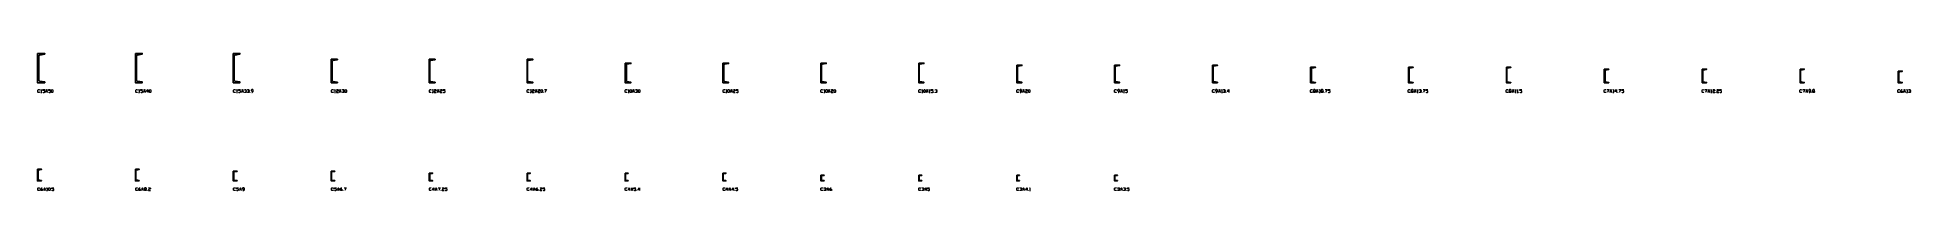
# Model space of a CAD drawing. Header units: inches. Extents: x 0 to 956, y -55 to 15.
import ezdxf

# ---------------------------------------------------------------- set-up
doc = ezdxf.new("R2010")
doc.units = ezdxf.units.IN
doc.header["$MEASUREMENT"] = 0
doc.layers.add('AISC_STEEL', color=7, linetype='Continuous')

msp = doc.modelspace()

# ---------------------------------------------------------------- linework, layer by layer
at = {"color": 3, "lineweight": 0}
for p, q in [((1.67, -4.97), (2.17, -4.97)), ((4.18, -3.47), (5.18, -4.97)), ((4.18, -4.97), (5.18, -3.47)), ((7.4, -4.97), (7.4, -4.97)), ((51.64, -4.97), (52.14, -4.97)), ((54.14, -3.47), (55.14, -4.97)), ((54.14, -4.97), (55.14, -3.47)), ((57.4, -4.97), (57.4, -4.97)), ((101.63, -4.97), (102.14, -4.97)), ((104.14, -3.47), (105.14, -4.97)), ((104.14, -4.97), (105.14, -3.47)), ((108.65, -4.97), (108.65, -4.72)), ((151.63, -4.97), (152.13, -4.97)), ((154.13, -3.47), (155.11, -4.97)), ((154.13, -4.97), (155.11, -3.47)), ((157.36, -4.97), (157.36, -4.97)), ((201.6, -4.97), (202.1, -4.97)), ((204.1, -3.47), (205.1, -4.97)), ((204.1, -4.97), (205.1, -3.47)), ((251.59, -4.97), (252.09, -4.97)), ((254.1, -3.47), (255.1, -4.97)), ((254.1, -4.97), (255.1, -3.47)), ((257.35, -4.97), (257.35, -4.97)), ((258.32, -4.97), (258.32, -4.72)), ((301.56, -4.97), (302.06, -4.97)), ((302.81, -4.97), (302.81, -4.97)), ((303.81, -3.47), (304.81, -4.97)), ((303.81, -4.97), (304.81, -3.47)), ((307.07, -4.97), (307.07, -4.97)), ((351.55, -4.97), (352.05, -4.97)), ((352.81, -4.97), (352.81, -4.97)), ((353.81, -3.47), (354.81, -4.97)), ((353.81, -4.97), (354.81, -3.47)), ((401.55, -4.97), (402.05, -4.97)), ((402.8, -4.97), (402.8, -4.97)), ((403.8, -3.47), (404.77, -4.97)), ((403.8, -4.97), (404.77, -3.47)), ((407.03, -4.97), (407.03, -4.97)), ((451.51, -4.97), (452.02, -4.97)), ((452.77, -4.97), (452.77, -4.97)), ((453.77, -3.47), (454.77, -4.97)), ((453.77, -4.97), (454.77, -3.47)), ((455.27, -4.97), (455.77, -4.97)), ((457.78, -4.97), (457.78, -4.72)), ((503.01, -3.47), (504.02, -4.97)), ((503.01, -4.97), (504.02, -3.47)), ((506.27, -4.97), (506.27, -4.97)), ((552.98, -3.47), (553.98, -4.97)), ((552.98, -4.97), (553.98, -3.47)), ((554.48, -4.97), (554.98, -4.97)), ((602.97, -3.47), (603.98, -4.97)), ((602.97, -4.97), (603.98, -3.47)), ((604.48, -4.97), (604.98, -4.97)), ((606.98, -4.97), (606.98, -4.72)), ((652.97, -3.47), (653.97, -4.97)), ((652.97, -4.97), (653.97, -3.47)), ((654.47, -4.97), (654.97, -4.97)), ((656.95, -4.97), (656.95, -4.72)), ((702.94, -3.47), (703.94, -4.97)), ((702.94, -4.97), (703.94, -3.47)), ((704.44, -4.97), (704.94, -4.97)), ((706.94, -4.97), (706.94, -4.72)), ((752.93, -3.47), (753.93, -4.97)), ((752.93, -4.97), (753.93, -3.47)), ((754.43, -4.97), (754.94, -4.97)), ((755.44, -4.97), (755.94, -4.97)), ((756.44, -4.97), (756.44, -4.72)), ((802.9, -3.47), (803.9, -4.97)), ((802.9, -4.97), (803.9, -3.47)), ((804.4, -4.97), (804.9, -4.97)), ((806.9, -4.97), (806.9, -4.72)), ((852.89, -3.47), (853.9, -4.97)), ((852.89, -4.97), (853.9, -3.47)), ((854.4, -4.97), (854.9, -4.97)), ((856.9, -4.97), (856.9, -4.72)), ((902.89, -3.47), (903.89, -4.97)), ((902.89, -4.97), (903.89, -3.47)), ((905.86, -4.97), (905.86, -4.72)), ((952.85, -3.47), (953.86, -4.97)), ((952.85, -4.97), (953.86, -3.47)), ((954.36, -4.97), (954.86, -4.97)), ((3.18, -53.47), (4.18, -54.97)), ((3.18, -54.97), (4.18, -53.47)), ((4.68, -54.97), (5.18, -54.97)), ((5.93, -54.97), (5.93, -54.97)), ((6.93, -54.97), (6.93, -54.72)), ((53.14, -53.47), (54.14, -54.97)), ((53.14, -54.97), (54.14, -53.47)), ((56.15, -54.97), (56.15, -54.72)), ((103.14, -53.47), (104.14, -54.97)), ((103.14, -54.97), (104.14, -53.47)), ((153.13, -53.47), (154.13, -54.97)), ((153.13, -54.97), (154.13, -53.47)), ((156.11, -54.97), (156.11, -54.72)), ((203.1, -53.47), (204.1, -54.97)), ((203.1, -54.97), (204.1, -53.47)), ((206.1, -54.97), (206.1, -54.72)), ((253.09, -53.47), (254.1, -54.97)), ((253.09, -54.97), (254.1, -53.47)), ((256.1, -54.97), (256.1, -54.72)), ((303.06, -53.47), (304.06, -54.97)), ((303.06, -54.97), (304.06, -53.47)), ((306.06, -54.97), (306.06, -54.72)), ((353.06, -53.47), (354.06, -54.97)), ((353.06, -54.97), (354.06, -53.47)), ((356.06, -54.97), (356.06, -54.72)), ((403.05, -53.47), (404.05, -54.97)), ((403.05, -54.97), (404.05, -53.47)), ((453.02, -53.47), (454.02, -54.97)), ((453.02, -54.97), (454.02, -53.47)), ((503.01, -53.47), (504.02, -54.97)), ((503.01, -54.97), (504.02, -53.47)), ((506.02, -54.97), (506.02, -54.72)), ((506.52, -54.97), (507.02, -54.97)), ((552.98, -53.47), (553.98, -54.97)), ((552.98, -54.97), (553.98, -53.47)), ((555.98, -54.97), (555.98, -54.72))]:
    msp.add_line(p, q, dxfattribs=at)
for points in [[(1.17, -4.72), (0.92, -4.97), (0.42, -4.97), (0.17, -4.72), (0.17, -3.72), (0.42, -3.47), (0.92, -3.47), (1.17, -3.72)], [(1.67, -3.72), (1.92, -3.47), (1.92, -4.97)], [(2.67, -4.72), (2.93, -4.97), (3.43, -4.97), (3.68, -4.72), (3.68, -4.22), (3.43, -3.97), (2.67, -3.97), (2.67, -3.47), (3.68, -3.47)], [(5.68, -4.72), (5.93, -4.97), (6.43, -4.97), (6.68, -4.72), (6.68, -4.22), (6.43, -3.97), (5.68, -3.97), (5.68, -3.47), (6.68, -3.47)], [(51.14, -4.72), (50.92, -4.97), (50.42, -4.97), (50.17, -4.72), (50.17, -3.72), (50.42, -3.47), (50.92, -3.47), (51.14, -3.72)], [(51.64, -3.72), (51.89, -3.47), (51.89, -4.97)], [(52.64, -4.72), (52.89, -4.97), (53.39, -4.97), (53.64, -4.72), (53.64, -4.22), (53.39, -3.97), (52.64, -3.97), (52.64, -3.47), (53.64, -3.47)], [(56.65, -4.47), (55.65, -4.47), (56.4, -3.47), (56.4, -4.97)], [(101.13, -4.72), (100.88, -4.97), (100.38, -4.97), (100.13, -4.72), (100.13, -3.72), (100.38, -3.47), (100.88, -3.47), (101.13, -3.72)], [(101.63, -3.72), (101.88, -3.47), (101.88, -4.97)], [(102.64, -4.72), (102.89, -4.97), (103.39, -4.97), (103.64, -4.72), (103.64, -4.22), (103.39, -3.97), (102.64, -3.97), (102.64, -3.47), (103.64, -3.47)], [(105.64, -3.72), (105.89, -3.47), (106.39, -3.47), (106.64, -3.72), (106.64, -3.97), (106.39, -4.22), (106.14, -4.22)], [(106.39, -4.22), (106.64, -4.47), (106.64, -4.72), (106.39, -4.97), (105.89, -4.97), (105.64, -4.72)], [(107.14, -3.72), (107.39, -3.47), (107.9, -3.47), (108.15, -3.72), (108.15, -3.97), (107.9, -4.22), (107.64, -4.22)], [(107.9, -4.22), (108.15, -4.47), (108.15, -4.72), (107.9, -4.97), (107.39, -4.97), (107.14, -4.72)], [(109.4, -4.97), (109.65, -4.97), (110.12, -4.47), (110.12, -3.72), (109.9, -3.47), (109.4, -3.47), (109.15, -3.72), (109.15, -3.97), (109.4, -4.22), (110.12, -4.22)], [(151.13, -4.72), (150.88, -4.97), (150.38, -4.97), (150.13, -4.72), (150.13, -3.72), (150.38, -3.47), (150.88, -3.47), (151.13, -3.72)], [(151.63, -3.72), (151.88, -3.47), (151.88, -4.97)], [(152.63, -3.72), (152.88, -3.47), (153.38, -3.47), (153.63, -3.72), (153.63, -3.97), (153.38, -4.22), (152.88, -4.22), (152.63, -4.47), (152.63, -4.97), (153.63, -4.97)], [(155.61, -3.72), (155.86, -3.47), (156.36, -3.47), (156.61, -3.72), (156.61, -3.97), (156.36, -4.22), (156.11, -4.22)], [(156.36, -4.22), (156.61, -4.47), (156.61, -4.72), (156.36, -4.97), (155.86, -4.97), (155.61, -4.72)], [(201.09, -4.72), (200.84, -4.97), (200.34, -4.97), (200.09, -4.72), (200.09, -3.72), (200.34, -3.47), (200.84, -3.47), (201.09, -3.72)], [(201.6, -3.72), (201.85, -3.47), (201.85, -4.97)], [(202.6, -3.72), (202.85, -3.47), (203.35, -3.47), (203.6, -3.72), (203.6, -3.97), (203.35, -4.22), (202.85, -4.22), (202.6, -4.47), (202.6, -4.97), (203.6, -4.97)], [(205.6, -3.72), (205.85, -3.47), (206.35, -3.47), (206.6, -3.72), (206.6, -3.97), (206.35, -4.22), (205.85, -4.22), (205.6, -4.47), (205.6, -4.97), (206.6, -4.97)], [(207.11, -4.72), (207.36, -4.97), (207.86, -4.97), (208.11, -4.72), (208.11, -4.22), (207.86, -3.97), (207.11, -3.97), (207.11, -3.47), (208.11, -3.47)], [(251.09, -4.72), (250.84, -4.97), (250.34, -4.97), (250.09, -4.72), (250.09, -3.72), (250.34, -3.47), (250.84, -3.47), (251.09, -3.72)], [(251.59, -3.72), (251.84, -3.47), (251.84, -4.97)], [(252.59, -3.72), (252.84, -3.47), (253.34, -3.47), (253.6, -3.72), (253.6, -3.97), (253.34, -4.22), (252.84, -4.22), (252.59, -4.47), (252.59, -4.97), (253.6, -4.97)], [(255.6, -3.72), (255.85, -3.47), (256.35, -3.47), (256.6, -3.72), (256.6, -3.97), (256.35, -4.22), (255.85, -4.22), (255.6, -4.47), (255.6, -4.97), (256.6, -4.97)], [(258.82, -3.47), (259.83, -3.47), (259.07, -4.97)], [(301.09, -4.72), (300.84, -4.97), (300.34, -4.97), (300.09, -4.72), (300.09, -3.72), (300.34, -3.47), (300.84, -3.47), (301.09, -3.72)], [(301.56, -3.72), (301.81, -3.47), (301.81, -4.97)], [(305.31, -3.72), (305.56, -3.47), (306.06, -3.47), (306.32, -3.72), (306.32, -3.97), (306.06, -4.22), (305.81, -4.22)], [(306.06, -4.22), (306.32, -4.47), (306.32, -4.72), (306.06, -4.97), (305.56, -4.97), (305.31, -4.72)], [(351.05, -4.72), (350.8, -4.97), (350.3, -4.97), (350.05, -4.72), (350.05, -3.72), (350.3, -3.47), (350.8, -3.47), (351.05, -3.72)], [(351.55, -3.72), (351.8, -3.47), (351.8, -4.97)], [(355.31, -3.72), (355.56, -3.47), (356.06, -3.47), (356.31, -3.72), (356.31, -3.97), (356.06, -4.22), (355.56, -4.22), (355.31, -4.47), (355.31, -4.97), (356.31, -4.97)], [(356.81, -4.72), (357.06, -4.97), (357.56, -4.97), (357.81, -4.72), (357.81, -4.22), (357.56, -3.97), (356.81, -3.97), (356.81, -3.47), (357.81, -3.47)], [(401.05, -4.72), (400.8, -4.97), (400.3, -4.97), (400.05, -4.72), (400.05, -3.72), (400.3, -3.47), (400.8, -3.47), (401.05, -3.72)], [(401.55, -3.72), (401.8, -3.47), (401.8, -4.97)], [(405.27, -3.72), (405.53, -3.47), (406.03, -3.47), (406.28, -3.72), (406.28, -3.97), (406.03, -4.22), (405.53, -4.22), (405.27, -4.47), (405.27, -4.97), (406.28, -4.97)], [(451.01, -4.72), (450.76, -4.97), (450.26, -4.97), (450.01, -4.72), (450.01, -3.72), (450.26, -3.47), (450.76, -3.47), (451.01, -3.72)], [(451.51, -3.72), (451.76, -3.47), (451.76, -4.97)], [(455.27, -3.72), (455.52, -3.47), (455.52, -4.97)], [(456.27, -4.72), (456.52, -4.97), (457.02, -4.97), (457.27, -4.72), (457.27, -4.22), (457.02, -3.97), (456.27, -3.97), (456.27, -3.47), (457.27, -3.47)], [(458.28, -3.72), (458.53, -3.47), (459.03, -3.47), (459.28, -3.72), (459.28, -3.97), (459.03, -4.22), (458.78, -4.22)], [(459.03, -4.22), (459.28, -4.47), (459.28, -4.72), (459.03, -4.97), (458.53, -4.97), (458.28, -4.72)], [(501.01, -4.72), (500.76, -4.97), (500.26, -4.97), (500.01, -4.72), (500.01, -3.72), (500.26, -3.47), (500.76, -3.47), (501.01, -3.72)], [(501.76, -4.97), (502.01, -4.97), (502.51, -4.47), (502.51, -3.72), (502.26, -3.47), (501.76, -3.47), (501.51, -3.72), (501.51, -3.97), (501.76, -4.22), (502.51, -4.22)], [(504.52, -3.72), (504.77, -3.47), (505.27, -3.47), (505.52, -3.72), (505.52, -3.97), (505.27, -4.22), (504.77, -4.22), (504.52, -4.47), (504.52, -4.97), (505.52, -4.97)], [(551.01, -4.72), (550.76, -4.97), (550.25, -4.97), (550, -4.72), (550, -3.72), (550.25, -3.47), (550.76, -3.47), (551.01, -3.72)], [(551.76, -4.97), (551.98, -4.97), (552.48, -4.47), (552.48, -3.72), (552.23, -3.47), (551.76, -3.47), (551.51, -3.72), (551.51, -3.97), (551.76, -4.22), (552.48, -4.22)], [(554.48, -3.72), (554.73, -3.47), (554.73, -4.97)], [(555.48, -4.72), (555.73, -4.97), (556.23, -4.97), (556.48, -4.72), (556.48, -4.22), (556.23, -3.97), (555.48, -3.97), (555.48, -3.47), (556.48, -3.47)], [(600.97, -4.72), (600.72, -4.97), (600.22, -4.97), (599.97, -4.72), (599.97, -3.72), (600.22, -3.47), (600.72, -3.47), (600.97, -3.72)], [(601.72, -4.97), (601.97, -4.97), (602.47, -4.47), (602.47, -3.72), (602.22, -3.47), (601.72, -3.47), (601.47, -3.72), (601.47, -3.97), (601.72, -4.22), (602.47, -4.22)], [(604.48, -3.72), (604.73, -3.47), (604.73, -4.97)], [(605.48, -3.72), (605.73, -3.47), (606.23, -3.47), (606.48, -3.72), (606.48, -3.97), (606.23, -4.22), (605.98, -4.22)], [(606.23, -4.22), (606.48, -4.47), (606.48, -4.72), (606.23, -4.97), (605.73, -4.97), (605.48, -4.72)], [(608.48, -4.47), (607.48, -4.47), (608.23, -3.47), (608.23, -4.97)], [(650.97, -4.72), (650.72, -4.97), (650.22, -4.97), (649.97, -4.72), (649.97, -3.72), (650.22, -3.47), (650.72, -3.47), (650.97, -3.72)], [(652.22, -4.22), (652.47, -4.47), (652.47, -4.72), (652.22, -4.97), (651.72, -4.97), (651.47, -4.72), (651.47, -4.47), (651.72, -4.22), (652.22, -4.22), (652.47, -3.97), (652.47, -3.72), (652.22, -3.47), (651.72, -3.47), (651.47, -3.72), (651.47, -3.97), (651.72, -4.22)], [(654.47, -3.72), (654.72, -3.47), (654.72, -4.97)], [(656.2, -4.22), (656.45, -4.47), (656.45, -4.72), (656.2, -4.97), (655.69, -4.97), (655.44, -4.72), (655.44, -4.47), (655.69, -4.22), (656.2, -4.22), (656.45, -3.97), (656.45, -3.72), (656.2, -3.47), (655.69, -3.47), (655.44, -3.72), (655.44, -3.97), (655.69, -4.22)], [(657.45, -3.47), (658.45, -3.47), (657.7, -4.97)], [(658.95, -4.72), (659.2, -4.97), (659.7, -4.97), (659.95, -4.72), (659.95, -4.22), (659.7, -3.97), (658.95, -3.97), (658.95, -3.47), (659.95, -3.47)], [(700.93, -4.72), (700.68, -4.97), (700.18, -4.97), (699.93, -4.72), (699.93, -3.72), (700.18, -3.47), (700.68, -3.47), (700.93, -3.72)], [(702.18, -4.22), (702.44, -4.47), (702.44, -4.72), (702.18, -4.97), (701.68, -4.97), (701.43, -4.72), (701.43, -4.47), (701.68, -4.22), (702.18, -4.22), (702.44, -3.97), (702.44, -3.72), (702.18, -3.47), (701.68, -3.47), (701.43, -3.72), (701.43, -3.97), (701.68, -4.22)], [(704.44, -3.72), (704.69, -3.47), (704.69, -4.97)], [(705.44, -3.72), (705.69, -3.47), (706.19, -3.47), (706.44, -3.72), (706.44, -3.97), (706.19, -4.22), (705.94, -4.22)], [(706.19, -4.22), (706.44, -4.47), (706.44, -4.72), (706.19, -4.97), (705.69, -4.97), (705.44, -4.72)], [(707.44, -3.47), (708.45, -3.47), (707.69, -4.97)], [(708.95, -4.72), (709.2, -4.97), (709.7, -4.97), (709.95, -4.72), (709.95, -4.22), (709.7, -3.97), (708.95, -3.97), (708.95, -3.47), (709.95, -3.47)], [(750.93, -4.72), (750.68, -4.97), (750.18, -4.97), (749.93, -4.72), (749.93, -3.72), (750.18, -3.47), (750.68, -3.47), (750.93, -3.72)], [(752.18, -4.22), (752.43, -4.47), (752.43, -4.72), (752.18, -4.97), (751.68, -4.97), (751.43, -4.72), (751.43, -4.47), (751.68, -4.22), (752.18, -4.22), (752.43, -3.97), (752.43, -3.72), (752.18, -3.47), (751.68, -3.47), (751.43, -3.72), (751.43, -3.97), (751.68, -4.22)], [(754.43, -3.72), (754.69, -3.47), (754.69, -4.97)], [(755.44, -3.72), (755.69, -3.47), (755.69, -4.97)], [(756.94, -4.72), (757.19, -4.97), (757.69, -4.97), (757.94, -4.72), (757.94, -4.22), (757.69, -3.97), (756.94, -3.97), (756.94, -3.47), (757.94, -3.47)], [(800.92, -4.72), (800.67, -4.97), (800.17, -4.97), (799.92, -4.72), (799.92, -3.72), (800.17, -3.47), (800.67, -3.47), (800.92, -3.72)], [(801.43, -3.47), (802.4, -3.47), (801.68, -4.97)], [(804.4, -3.72), (804.65, -3.47), (804.65, -4.97)], [(806.4, -4.47), (805.4, -4.47), (806.15, -3.47), (806.15, -4.97)], [(807.41, -3.47), (808.41, -3.47), (807.66, -4.97)], [(808.91, -4.72), (809.16, -4.97), (809.66, -4.97), (809.91, -4.72), (809.91, -4.22), (809.66, -3.97), (808.91, -3.97), (808.91, -3.47), (809.91, -3.47)], [(850.89, -4.72), (850.64, -4.97), (850.14, -4.97), (849.89, -4.72), (849.89, -3.72), (850.14, -3.47), (850.64, -3.47), (850.89, -3.72)], [(851.39, -3.47), (852.39, -3.47), (851.64, -4.97)], [(854.4, -3.72), (854.65, -3.47), (854.65, -4.97)], [(855.4, -3.72), (855.65, -3.47), (856.15, -3.47), (856.4, -3.72), (856.4, -3.97), (856.15, -4.22), (855.65, -4.22), (855.4, -4.47), (855.4, -4.97), (856.4, -4.97)], [(857.4, -3.72), (857.65, -3.47), (858.15, -3.47), (858.4, -3.72), (858.4, -3.97), (858.15, -4.22), (857.65, -4.22), (857.4, -4.47), (857.4, -4.97), (858.4, -4.97)], [(858.9, -4.72), (859.15, -4.97), (859.66, -4.97), (859.91, -4.72), (859.91, -4.22), (859.66, -3.97), (858.9, -3.97), (858.9, -3.47), (859.91, -3.47)], [(900.89, -4.72), (900.64, -4.97), (900.13, -4.97), (899.88, -4.72), (899.88, -3.72), (900.13, -3.47), (900.64, -3.47), (900.89, -3.72)], [(901.39, -3.47), (902.39, -3.47), (901.64, -4.97)], [(904.64, -4.97), (904.89, -4.97), (905.39, -4.47), (905.39, -3.72), (905.14, -3.47), (904.64, -3.47), (904.39, -3.72), (904.39, -3.97), (904.64, -4.22), (905.39, -4.22)], [(907.12, -4.22), (907.37, -4.47), (907.37, -4.72), (907.12, -4.97), (906.62, -4.97), (906.36, -4.72), (906.36, -4.47), (906.62, -4.22), (907.12, -4.22), (907.37, -3.97), (907.37, -3.72), (907.12, -3.47), (906.62, -3.47), (906.36, -3.72), (906.36, -3.97), (906.62, -4.22)], [(950.85, -4.72), (950.6, -4.97), (950.1, -4.97), (949.85, -4.72), (949.85, -3.72), (950.1, -3.47), (950.6, -3.47), (950.85, -3.72)], [(951.35, -4.22), (952.1, -4.22), (952.35, -4.47), (952.35, -4.72), (952.1, -4.97), (951.6, -4.97), (951.35, -4.72), (951.35, -3.97), (951.85, -3.47), (952.1, -3.47)], [(954.36, -3.72), (954.61, -3.47), (954.61, -4.97)], [(955.36, -3.72), (955.61, -3.47), (956.11, -3.47), (956.36, -3.72), (956.36, -3.97), (956.11, -4.22), (955.86, -4.22)], [(956.11, -4.22), (956.36, -4.47), (956.36, -4.72), (956.11, -4.97), (955.61, -4.97), (955.36, -4.72)], [(1.17, -54.72), (0.92, -54.97), (0.42, -54.97), (0.17, -54.72), (0.17, -53.72), (0.42, -53.47), (0.92, -53.47), (1.17, -53.72)], [(1.67, -54.22), (2.42, -54.22), (2.67, -54.47), (2.67, -54.72), (2.42, -54.97), (1.92, -54.97), (1.67, -54.72), (1.67, -53.97), (2.17, -53.47), (2.42, -53.47)], [(4.68, -53.72), (4.93, -53.47), (4.93, -54.97)], [(7.4, -54.72), (7.65, -54.97), (8.15, -54.97), (8.4, -54.72), (8.4, -54.22), (8.15, -53.97), (7.4, -53.97), (7.4, -53.47), (8.4, -53.47)], [(51.14, -54.72), (50.92, -54.97), (50.42, -54.97), (50.17, -54.72), (50.17, -53.72), (50.42, -53.47), (50.92, -53.47), (51.14, -53.72)], [(51.64, -54.22), (52.39, -54.22), (52.64, -54.47), (52.64, -54.72), (52.39, -54.97), (51.89, -54.97), (51.64, -54.72), (51.64, -53.97), (52.14, -53.47), (52.39, -53.47)], [(55.39, -54.22), (55.65, -54.47), (55.65, -54.72), (55.39, -54.97), (54.89, -54.97), (54.64, -54.72), (54.64, -54.47), (54.89, -54.22), (55.39, -54.22), (55.65, -53.97), (55.65, -53.72), (55.39, -53.47), (54.89, -53.47), (54.64, -53.72), (54.64, -53.97), (54.89, -54.22)], [(56.65, -53.72), (56.9, -53.47), (57.4, -53.47), (57.65, -53.72), (57.65, -53.97), (57.4, -54.22), (56.9, -54.22), (56.65, -54.47), (56.65, -54.97), (57.65, -54.97)], [(101.13, -54.72), (100.88, -54.97), (100.38, -54.97), (100.13, -54.72), (100.13, -53.72), (100.38, -53.47), (100.88, -53.47), (101.13, -53.72)], [(101.63, -54.72), (101.88, -54.97), (102.39, -54.97), (102.64, -54.72), (102.64, -54.22), (102.39, -53.97), (101.63, -53.97), (101.63, -53.47), (102.64, -53.47)], [(104.89, -54.97), (105.14, -54.97), (105.64, -54.47), (105.64, -53.72), (105.39, -53.47), (104.89, -53.47), (104.64, -53.72), (104.64, -53.97), (104.89, -54.22), (105.64, -54.22)], [(151.13, -54.72), (150.88, -54.97), (150.38, -54.97), (150.13, -54.72), (150.13, -53.72), (150.38, -53.47), (150.88, -53.47), (151.13, -53.72)], [(151.63, -54.72), (151.88, -54.97), (152.38, -54.97), (152.63, -54.72), (152.63, -54.22), (152.38, -53.97), (151.63, -53.97), (151.63, -53.47), (152.63, -53.47)], [(154.6, -54.22), (155.36, -54.22), (155.61, -54.47), (155.61, -54.72), (155.36, -54.97), (154.85, -54.97), (154.6, -54.72), (154.6, -53.97), (155.11, -53.47), (155.36, -53.47)], [(156.61, -53.47), (157.61, -53.47), (156.86, -54.97)], [(201.09, -54.72), (200.84, -54.97), (200.34, -54.97), (200.09, -54.72), (200.09, -53.72), (200.34, -53.47), (200.84, -53.47), (201.09, -53.72)], [(202.6, -54.47), (201.6, -54.47), (202.35, -53.47), (202.35, -54.97)], [(204.6, -53.47), (205.6, -53.47), (204.85, -54.97)], [(206.6, -53.72), (206.85, -53.47), (207.36, -53.47), (207.61, -53.72), (207.61, -53.97), (207.36, -54.22), (206.85, -54.22), (206.6, -54.47), (206.6, -54.97), (207.61, -54.97)], [(208.11, -54.72), (208.36, -54.97), (208.86, -54.97), (209.11, -54.72), (209.11, -54.22), (208.86, -53.97), (208.11, -53.97), (208.11, -53.47), (209.11, -53.47)], [(251.09, -54.72), (250.84, -54.97), (250.34, -54.97), (250.09, -54.72), (250.09, -53.72), (250.34, -53.47), (250.84, -53.47), (251.09, -53.72)], [(252.59, -54.47), (251.59, -54.47), (252.34, -53.47), (252.34, -54.97)], [(254.6, -54.22), (255.35, -54.22), (255.6, -54.47), (255.6, -54.72), (255.35, -54.97), (254.85, -54.97), (254.6, -54.72), (254.6, -53.97), (255.1, -53.47), (255.35, -53.47)], [(256.6, -53.72), (256.85, -53.47), (257.35, -53.47), (257.57, -53.72), (257.57, -53.97), (257.35, -54.22), (256.85, -54.22), (256.6, -54.47), (256.6, -54.97), (257.57, -54.97)], [(258.07, -54.72), (258.32, -54.97), (258.82, -54.97), (259.07, -54.72), (259.07, -54.22), (258.82, -53.97), (258.07, -53.97), (258.07, -53.47), (259.07, -53.47)], [(301.09, -54.72), (300.84, -54.97), (300.34, -54.97), (300.09, -54.72), (300.09, -53.72), (300.34, -53.47), (300.84, -53.47), (301.09, -53.72)], [(302.56, -54.47), (301.56, -54.47), (302.31, -53.47), (302.31, -54.97)], [(304.56, -54.72), (304.81, -54.97), (305.31, -54.97), (305.56, -54.72), (305.56, -54.22), (305.31, -53.97), (304.56, -53.97), (304.56, -53.47), (305.56, -53.47)], [(307.57, -54.47), (306.57, -54.47), (307.32, -53.47), (307.32, -54.97)], [(351.05, -54.72), (350.8, -54.97), (350.3, -54.97), (350.05, -54.72), (350.05, -53.72), (350.3, -53.47), (350.8, -53.47), (351.05, -53.72)], [(352.55, -54.47), (351.55, -54.47), (352.3, -53.47), (352.3, -54.97)], [(355.56, -54.47), (354.56, -54.47), (355.31, -53.47), (355.31, -54.97)], [(356.56, -54.72), (356.81, -54.97), (357.31, -54.97), (357.56, -54.72), (357.56, -54.22), (357.31, -53.97), (356.56, -53.97), (356.56, -53.47), (357.56, -53.47)], [(401.05, -54.72), (400.8, -54.97), (400.3, -54.97), (400.05, -54.72), (400.05, -53.72), (400.3, -53.47), (400.8, -53.47), (401.05, -53.72)], [(401.55, -53.72), (401.8, -53.47), (402.3, -53.47), (402.55, -53.72), (402.55, -53.97), (402.3, -54.22), (402.05, -54.22)], [(402.3, -54.22), (402.55, -54.47), (402.55, -54.72), (402.3, -54.97), (401.8, -54.97), (401.55, -54.72)], [(404.55, -54.22), (405.27, -54.22), (405.53, -54.47), (405.53, -54.72), (405.27, -54.97), (404.77, -54.97), (404.55, -54.72), (404.55, -53.97), (405.02, -53.47), (405.27, -53.47)], [(451.01, -54.72), (450.76, -54.97), (450.26, -54.97), (450.01, -54.72), (450.01, -53.72), (450.26, -53.47), (450.76, -53.47), (451.01, -53.72)], [(451.51, -53.72), (451.76, -53.47), (452.27, -53.47), (452.52, -53.72), (452.52, -53.97), (452.27, -54.22), (452.02, -54.22)], [(452.27, -54.22), (452.52, -54.47), (452.52, -54.72), (452.27, -54.97), (451.76, -54.97), (451.51, -54.72)], [(454.52, -54.72), (454.77, -54.97), (455.27, -54.97), (455.52, -54.72), (455.52, -54.22), (455.27, -53.97), (454.52, -53.97), (454.52, -53.47), (455.52, -53.47)], [(501.01, -54.72), (500.76, -54.97), (500.26, -54.97), (500.01, -54.72), (500.01, -53.72), (500.26, -53.47), (500.76, -53.47), (501.01, -53.72)], [(501.51, -53.72), (501.76, -53.47), (502.26, -53.47), (502.51, -53.72), (502.51, -53.97), (502.26, -54.22), (502.01, -54.22)], [(502.26, -54.22), (502.51, -54.47), (502.51, -54.72), (502.26, -54.97), (501.76, -54.97), (501.51, -54.72)], [(505.52, -54.47), (504.52, -54.47), (505.27, -53.47), (505.27, -54.97)], [(506.52, -53.72), (506.77, -53.47), (506.77, -54.97)], [(551.01, -54.72), (550.76, -54.97), (550.25, -54.97), (550, -54.72), (550, -53.72), (550.25, -53.47), (550.76, -53.47), (551.01, -53.72)], [(551.51, -53.72), (551.76, -53.47), (552.23, -53.47), (552.48, -53.72), (552.48, -53.97), (552.23, -54.22), (551.98, -54.22)], [(552.23, -54.22), (552.48, -54.47), (552.48, -54.72), (552.23, -54.97), (551.76, -54.97), (551.51, -54.72)], [(554.48, -53.72), (554.73, -53.47), (555.23, -53.47), (555.48, -53.72), (555.48, -53.97), (555.23, -54.22), (554.98, -54.22)], [(555.23, -54.22), (555.48, -54.47), (555.48, -54.72), (555.23, -54.97), (554.73, -54.97), (554.48, -54.72)], [(556.48, -54.72), (556.74, -54.97), (557.24, -54.97), (557.49, -54.72), (557.49, -54.22), (557.24, -53.97), (556.48, -53.97), (556.48, -53.47), (557.49, -53.47)]]:
    msp.add_lwpolyline(points, dxfattribs=at)
for points in [[(7.4, -4.97), (7.15, -4.72), (7.15, -3.72), (7.4, -3.47), (7.65, -3.47), (7.9, -3.72), (7.9, -4.72), (7.65, -4.97)], [(57.4, -4.97), (57.15, -4.72), (57.15, -3.72), (57.4, -3.47), (57.65, -3.47), (57.9, -3.72), (57.9, -4.72), (57.65, -4.97)], [(157.36, -4.97), (157.11, -4.72), (157.11, -3.72), (157.36, -3.47), (157.61, -3.47), (157.86, -3.72), (157.86, -4.72), (157.61, -4.97)], [(257.35, -4.97), (257.1, -4.72), (257.1, -3.72), (257.35, -3.47), (257.57, -3.47), (257.82, -3.72), (257.82, -4.72), (257.57, -4.97)], [(302.81, -4.97), (302.56, -4.72), (302.56, -3.72), (302.81, -3.47), (303.06, -3.47), (303.31, -3.72), (303.31, -4.72), (303.06, -4.97)], [(307.07, -4.97), (306.82, -4.72), (306.82, -3.72), (307.07, -3.47), (307.32, -3.47), (307.57, -3.72), (307.57, -4.72), (307.32, -4.97)], [(352.81, -4.97), (352.55, -4.72), (352.55, -3.72), (352.81, -3.47), (353.06, -3.47), (353.31, -3.72), (353.31, -4.72), (353.06, -4.97)], [(402.8, -4.97), (402.55, -4.72), (402.55, -3.72), (402.8, -3.47), (403.05, -3.47), (403.3, -3.72), (403.3, -4.72), (403.05, -4.97)], [(407.03, -4.97), (406.78, -4.72), (406.78, -3.72), (407.03, -3.47), (407.28, -3.47), (407.53, -3.72), (407.53, -4.72), (407.28, -4.97)], [(452.77, -4.97), (452.52, -4.72), (452.52, -3.72), (452.77, -3.47), (453.02, -3.47), (453.27, -3.72), (453.27, -4.72), (453.02, -4.97)], [(506.27, -4.97), (506.02, -4.72), (506.02, -3.72), (506.27, -3.47), (506.52, -3.47), (506.77, -3.72), (506.77, -4.72), (506.52, -4.97)], [(5.93, -54.97), (5.68, -54.72), (5.68, -53.72), (5.93, -53.47), (6.18, -53.47), (6.43, -53.72), (6.43, -54.72), (6.18, -54.97)]]:
    msp.add_lwpolyline(points, close=True, dxfattribs=at)
at = {"layer": 'AISC_STEEL'}
for points in [[(0, 15), (3.72, 15), (3.72, 14.6), (1.21, 14.14), (1.18, 14.14), (1.15, 14.13), (1.12, 14.12), (1.1, 14.11), (1.07, 14.1), (1.04, 14.09), (1.02, 14.08), (0.99, 14.06), (0.97, 14.04), (0.94, 14.03), (0.92, 14.01), (0.9, 13.99), (0.88, 13.97), (0.86, 13.94), (0.84, 13.92), (0.82, 13.9), (0.8, 13.87), (0.79, 13.85), (0.78, 13.82), (0.76, 13.79), (0.75, 13.76), (0.74, 13.74), (0.73, 13.71), (0.73, 13.68), (0.72, 13.65), (0.72, 13.62), (0.72, 13.59), (0.72, 13.56), (0.72, 1.44), (0.72, 1.41), (0.72, 1.38), (0.72, 1.35), (0.73, 1.32), (0.73, 1.29), (0.74, 1.26), (0.75, 1.24), (0.76, 1.21), (0.78, 1.18), (0.79, 1.15), (0.8, 1.13), (0.82, 1.1), (0.84, 1.08), (0.86, 1.06), (0.88, 1.03), (0.9, 1.01), (0.92, 0.99), (0.94, 0.97), (0.97, 0.96), (0.99, 0.94), (1.02, 0.92), (1.04, 0.91), (1.07, 0.9), (1.1, 0.89), (1.12, 0.88), (1.15, 0.87), (1.18, 0.86), (1.21, 0.86), (3.72, 0.4), (3.72, 0), (0, 0)], [(50, 15), (53.52, 15), (53.52, 14.6), (51.02, 14.14), (50.99, 14.14), (50.96, 14.13), (50.93, 14.12), (50.9, 14.11), (50.87, 14.1), (50.85, 14.09), (50.82, 14.08), (50.79, 14.06), (50.77, 14.04), (50.75, 14.03), (50.72, 14.01), (50.7, 13.99), (50.68, 13.97), (50.66, 13.94), (50.64, 13.92), (50.62, 13.9), (50.61, 13.87), (50.59, 13.85), (50.58, 13.82), (50.57, 13.79), (50.56, 13.76), (50.55, 13.74), (50.54, 13.71), (50.53, 13.68), (50.53, 13.65), (50.52, 13.62), (50.52, 13.59), (50.52, 13.56), (50.52, 1.44), (50.52, 1.41), (50.52, 1.38), (50.53, 1.35), (50.53, 1.32), (50.54, 1.29), (50.55, 1.26), (50.56, 1.24), (50.57, 1.21), (50.58, 1.18), (50.59, 1.15), (50.61, 1.13), (50.62, 1.1), (50.64, 1.08), (50.66, 1.06), (50.68, 1.03), (50.7, 1.01), (50.72, 0.99), (50.75, 0.97), (50.77, 0.96), (50.79, 0.94), (50.82, 0.92), (50.85, 0.91), (50.87, 0.9), (50.9, 0.89), (50.93, 0.88), (50.96, 0.87), (50.99, 0.86), (51.02, 0.86), (53.52, 0.4), (53.52, 0), (50, 0)], [(100, 15), (103.4, 15), (103.4, 14.6), (100.9, 14.14), (100.87, 14.14), (100.84, 14.13), (100.81, 14.12), (100.78, 14.11), (100.75, 14.1), (100.73, 14.09), (100.7, 14.08), (100.67, 14.06), (100.65, 14.04), (100.63, 14.03), (100.6, 14.01), (100.58, 13.99), (100.56, 13.97), (100.54, 13.94), (100.52, 13.92), (100.5, 13.9), (100.49, 13.87), (100.47, 13.85), (100.46, 13.82), (100.45, 13.79), (100.44, 13.76), (100.43, 13.74), (100.42, 13.71), (100.41, 13.68), (100.41, 13.65), (100.4, 13.62), (100.4, 13.59), (100.4, 13.56), (100.4, 1.44), (100.4, 1.41), (100.4, 1.38), (100.41, 1.35), (100.41, 1.32), (100.42, 1.29), (100.43, 1.26), (100.44, 1.24), (100.45, 1.21), (100.46, 1.18), (100.47, 1.15), (100.49, 1.13), (100.5, 1.1), (100.52, 1.08), (100.54, 1.06), (100.56, 1.03), (100.58, 1.01), (100.6, 0.99), (100.63, 0.97), (100.65, 0.96), (100.67, 0.94), (100.7, 0.92), (100.73, 0.91), (100.75, 0.9), (100.78, 0.89), (100.81, 0.88), (100.84, 0.87), (100.87, 0.86), (100.9, 0.86), (103.4, 0.4), (103.4, 0), (100, 0)], [(150, 12), (153.17, 12), (153.17, 11.72), (150.9, 11.34), (150.88, 11.33), (150.85, 11.32), (150.82, 11.31), (150.79, 11.3), (150.77, 11.29), (150.74, 11.28), (150.72, 11.26), (150.69, 11.24), (150.67, 11.23), (150.65, 11.21), (150.63, 11.19), (150.61, 11.16), (150.6, 11.14), (150.58, 11.12), (150.57, 11.09), (150.55, 11.07), (150.54, 11.04), (150.53, 11.01), (150.52, 10.98), (150.52, 10.96), (150.51, 10.93), (150.51, 10.9), (150.51, 10.87), (150.51, 1.13), (150.51, 1.1), (150.51, 1.07), (150.52, 1.04), (150.52, 1.02), (150.53, 0.99), (150.54, 0.96), (150.55, 0.93), (150.57, 0.91), (150.58, 0.88), (150.6, 0.86), (150.61, 0.84), (150.63, 0.81), (150.65, 0.79), (150.67, 0.77), (150.69, 0.76), (150.72, 0.74), (150.74, 0.72), (150.77, 0.71), (150.79, 0.7), (150.82, 0.69), (150.85, 0.68), (150.88, 0.67), (150.9, 0.66), (153.17, 0.28), (153.17, 0), (150, 0)], [(200, 12), (203.05, 12), (203.05, 11.72), (200.78, 11.34), (200.75, 11.33), (200.73, 11.32), (200.7, 11.31), (200.67, 11.3), (200.64, 11.29), (200.62, 11.28), (200.6, 11.26), (200.57, 11.24), (200.55, 11.23), (200.53, 11.21), (200.51, 11.19), (200.49, 11.16), (200.47, 11.14), (200.46, 11.12), (200.44, 11.09), (200.43, 11.07), (200.42, 11.04), (200.41, 11.01), (200.4, 10.98), (200.39, 10.96), (200.39, 10.93), (200.39, 10.9), (200.39, 10.87), (200.39, 1.13), (200.39, 1.1), (200.39, 1.07), (200.39, 1.04), (200.4, 1.02), (200.41, 0.99), (200.42, 0.96), (200.43, 0.93), (200.44, 0.91), (200.46, 0.88), (200.47, 0.86), (200.49, 0.84), (200.51, 0.81), (200.53, 0.79), (200.55, 0.77), (200.57, 0.76), (200.6, 0.74), (200.62, 0.72), (200.64, 0.71), (200.67, 0.7), (200.7, 0.69), (200.73, 0.68), (200.75, 0.67), (200.78, 0.66), (203.05, 0.28), (203.05, 0), (200, 0)], [(250, 12), (252.94, 12), (252.94, 11.72), (250.68, 11.34), (250.65, 11.33), (250.62, 11.32), (250.59, 11.31), (250.57, 11.3), (250.54, 11.29), (250.51, 11.28), (250.49, 11.26), (250.47, 11.24), (250.44, 11.23), (250.42, 11.21), (250.4, 11.19), (250.38, 11.16), (250.37, 11.14), (250.35, 11.12), (250.34, 11.09), (250.32, 11.07), (250.31, 11.04), (250.3, 11.01), (250.3, 10.98), (250.29, 10.96), (250.29, 10.93), (250.28, 10.9), (250.28, 10.87), (250.28, 1.13), (250.28, 1.1), (250.29, 1.07), (250.29, 1.04), (250.3, 1.02), (250.3, 0.99), (250.31, 0.96), (250.32, 0.93), (250.34, 0.91), (250.35, 0.88), (250.37, 0.86), (250.38, 0.84), (250.4, 0.81), (250.42, 0.79), (250.44, 0.77), (250.47, 0.76), (250.49, 0.74), (250.51, 0.72), (250.54, 0.71), (250.57, 0.7), (250.59, 0.69), (250.62, 0.68), (250.65, 0.67), (250.68, 0.66), (252.94, 0.28), (252.94, 0), (250, 0)], [(300, 10), (303.03, 10), (303.03, 9.76), (301.03, 9.42), (301, 9.41), (300.97, 9.4), (300.94, 9.39), (300.91, 9.38), (300.89, 9.37), (300.86, 9.35), (300.84, 9.33), (300.81, 9.32), (300.79, 9.3), (300.77, 9.27), (300.75, 9.25), (300.74, 9.23), (300.72, 9.2), (300.71, 9.17), (300.7, 9.15), (300.69, 9.12), (300.68, 9.09), (300.68, 9.06), (300.67, 9.03), (300.67, 9), (300.67, 1), (300.67, 0.97), (300.68, 0.94), (300.68, 0.91), (300.69, 0.88), (300.7, 0.85), (300.71, 0.83), (300.72, 0.8), (300.74, 0.77), (300.75, 0.75), (300.77, 0.73), (300.79, 0.7), (300.81, 0.68), (300.84, 0.67), (300.86, 0.65), (300.89, 0.63), (300.91, 0.62), (300.94, 0.61), (300.97, 0.6), (301, 0.59), (301.03, 0.58), (303.03, 0.24), (303.03, 0), (300, 0)], [(350, 10), (352.89, 10), (352.89, 9.76), (350.88, 9.42), (350.85, 9.41), (350.82, 9.4), (350.79, 9.39), (350.77, 9.38), (350.74, 9.37), (350.71, 9.35), (350.69, 9.33), (350.67, 9.32), (350.65, 9.3), (350.63, 9.27), (350.61, 9.25), (350.59, 9.23), (350.58, 9.2), (350.56, 9.17), (350.55, 9.15), (350.54, 9.12), (350.54, 9.09), (350.53, 9.06), (350.53, 9.03), (350.53, 9), (350.53, 1), (350.53, 0.97), (350.53, 0.94), (350.54, 0.91), (350.54, 0.88), (350.55, 0.85), (350.56, 0.83), (350.58, 0.8), (350.59, 0.77), (350.61, 0.75), (350.63, 0.73), (350.65, 0.7), (350.67, 0.68), (350.69, 0.67), (350.71, 0.65), (350.74, 0.63), (350.77, 0.62), (350.79, 0.61), (350.82, 0.6), (350.85, 0.59), (350.88, 0.58), (352.89, 0.24), (352.89, 0), (350, 0)], [(400, 10), (402.74, 10), (402.74, 9.76), (400.73, 9.42), (400.7, 9.41), (400.67, 9.4), (400.65, 9.39), (400.62, 9.38), (400.59, 9.37), (400.57, 9.35), (400.54, 9.33), (400.52, 9.32), (400.5, 9.3), (400.48, 9.27), (400.46, 9.25), (400.44, 9.23), (400.43, 9.2), (400.42, 9.17), (400.4, 9.15), (400.4, 9.12), (400.39, 9.09), (400.38, 9.06), (400.38, 9.03), (400.38, 9), (400.38, 1), (400.38, 0.97), (400.38, 0.94), (400.39, 0.91), (400.4, 0.88), (400.4, 0.85), (400.42, 0.83), (400.43, 0.8), (400.44, 0.77), (400.46, 0.75), (400.48, 0.73), (400.5, 0.7), (400.52, 0.68), (400.54, 0.67), (400.57, 0.65), (400.59, 0.63), (400.62, 0.62), (400.65, 0.61), (400.67, 0.6), (400.7, 0.59), (400.73, 0.58), (402.74, 0.24), (402.74, 0), (400, 0)], [(450, 10), (452.6, 10), (452.6, 9.76), (450.59, 9.42), (450.56, 9.41), (450.54, 9.4), (450.51, 9.39), (450.48, 9.38), (450.45, 9.37), (450.43, 9.35), (450.4, 9.33), (450.38, 9.32), (450.36, 9.3), (450.34, 9.27), (450.32, 9.25), (450.31, 9.23), (450.29, 9.2), (450.28, 9.17), (450.27, 9.15), (450.26, 9.12), (450.25, 9.09), (450.24, 9.06), (450.24, 9.03), (450.24, 9), (450.24, 1), (450.24, 0.97), (450.24, 0.94), (450.25, 0.91), (450.26, 0.88), (450.27, 0.85), (450.28, 0.83), (450.29, 0.8), (450.31, 0.77), (450.32, 0.75), (450.34, 0.73), (450.36, 0.7), (450.38, 0.68), (450.4, 0.67), (450.43, 0.65), (450.45, 0.63), (450.48, 0.62), (450.51, 0.61), (450.54, 0.6), (450.56, 0.59), (450.59, 0.58), (452.6, 0.24), (452.6, 0), (450, 0)], [(500, 9), (502.65, 9), (502.65, 8.77), (500.82, 8.43), (500.79, 8.43), (500.76, 8.42), (500.73, 8.41), (500.7, 8.4), (500.68, 8.39), (500.65, 8.37), (500.63, 8.35), (500.6, 8.34), (500.58, 8.32), (500.56, 8.3), (500.54, 8.27), (500.53, 8.25), (500.51, 8.22), (500.5, 8.2), (500.48, 8.17), (500.47, 8.14), (500.46, 8.12), (500.46, 8.09), (500.45, 8.06), (500.45, 8.03), (500.45, 8), (500.45, 1), (500.45, 0.97), (500.45, 0.94), (500.46, 0.91), (500.46, 0.88), (500.47, 0.86), (500.48, 0.83), (500.5, 0.8), (500.51, 0.78), (500.53, 0.75), (500.54, 0.73), (500.56, 0.7), (500.58, 0.68), (500.6, 0.66), (500.63, 0.65), (500.65, 0.63), (500.68, 0.61), (500.7, 0.6), (500.73, 0.59), (500.76, 0.58), (500.79, 0.57), (500.82, 0.57), (502.65, 0.23), (502.65, 0), (500, 0)], [(550, 9), (552.49, 9), (552.49, 8.77), (550.65, 8.43), (550.62, 8.43), (550.6, 8.42), (550.57, 8.41), (550.54, 8.4), (550.51, 8.39), (550.49, 8.37), (550.46, 8.35), (550.44, 8.34), (550.42, 8.32), (550.4, 8.3), (550.38, 8.27), (550.36, 8.25), (550.35, 8.22), (550.33, 8.2), (550.32, 8.17), (550.31, 8.14), (550.3, 8.12), (550.29, 8.09), (550.29, 8.06), (550.29, 8.03), (550.28, 8), (550.28, 1), (550.29, 0.97), (550.29, 0.94), (550.29, 0.91), (550.3, 0.88), (550.31, 0.86), (550.32, 0.83), (550.33, 0.8), (550.35, 0.78), (550.36, 0.75), (550.38, 0.73), (550.4, 0.7), (550.42, 0.68), (550.44, 0.66), (550.46, 0.65), (550.49, 0.63), (550.51, 0.61), (550.54, 0.6), (550.57, 0.59), (550.6, 0.58), (550.62, 0.57), (550.65, 0.57), (552.49, 0.23), (552.49, 0), (550, 0)], [(600, 9), (602.43, 9), (602.43, 8.77), (600.6, 8.43), (600.57, 8.43), (600.54, 8.42), (600.52, 8.41), (600.49, 8.4), (600.46, 8.39), (600.44, 8.37), (600.41, 8.35), (600.39, 8.34), (600.37, 8.32), (600.35, 8.3), (600.33, 8.27), (600.31, 8.25), (600.29, 8.22), (600.28, 8.2), (600.27, 8.17), (600.26, 8.14), (600.25, 8.12), (600.24, 8.09), (600.24, 8.06), (600.23, 8.03), (600.23, 8), (600.23, 1), (600.23, 0.97), (600.24, 0.94), (600.24, 0.91), (600.25, 0.88), (600.26, 0.86), (600.27, 0.83), (600.28, 0.8), (600.29, 0.78), (600.31, 0.75), (600.33, 0.73), (600.35, 0.7), (600.37, 0.68), (600.39, 0.66), (600.41, 0.65), (600.44, 0.63), (600.46, 0.61), (600.49, 0.6), (600.52, 0.59), (600.54, 0.58), (600.57, 0.57), (600.6, 0.57), (602.43, 0.23), (602.43, 0), (600, 0)], [(650, 8), (652.53, 8), (652.53, 7.78), (650.83, 7.47), (650.8, 7.46), (650.77, 7.45), (650.75, 7.44), (650.72, 7.43), (650.7, 7.42), (650.67, 7.4), (650.65, 7.39), (650.62, 7.37), (650.6, 7.35), (650.58, 7.33), (650.57, 7.3), (650.55, 7.28), (650.54, 7.26), (650.52, 7.23), (650.51, 7.2), (650.5, 7.18), (650.5, 7.15), (650.49, 7.12), (650.49, 7.09), (650.49, 7.06), (650.49, 0.94), (650.49, 0.91), (650.49, 0.88), (650.5, 0.85), (650.5, 0.82), (650.51, 0.8), (650.52, 0.77), (650.54, 0.74), (650.55, 0.72), (650.57, 0.7), (650.58, 0.67), (650.6, 0.65), (650.62, 0.63), (650.65, 0.61), (650.67, 0.6), (650.7, 0.58), (650.72, 0.57), (650.75, 0.56), (650.77, 0.55), (650.8, 0.54), (650.83, 0.53), (652.53, 0.22), (652.53, 0), (650, 0)], [(700, 8), (702.34, 8), (702.34, 7.78), (700.65, 7.47), (700.62, 7.46), (700.59, 7.45), (700.56, 7.44), (700.54, 7.43), (700.51, 7.42), (700.49, 7.4), (700.46, 7.39), (700.44, 7.37), (700.42, 7.35), (700.4, 7.33), (700.38, 7.3), (700.37, 7.28), (700.35, 7.26), (700.34, 7.23), (700.33, 7.2), (700.32, 7.18), (700.31, 7.15), (700.31, 7.12), (700.3, 7.09), (700.3, 7.06), (700.3, 0.94), (700.3, 0.91), (700.31, 0.88), (700.31, 0.85), (700.32, 0.82), (700.33, 0.8), (700.34, 0.77), (700.35, 0.74), (700.37, 0.72), (700.38, 0.7), (700.4, 0.67), (700.42, 0.65), (700.44, 0.63), (700.46, 0.61), (700.49, 0.6), (700.51, 0.58), (700.54, 0.57), (700.56, 0.56), (700.59, 0.55), (700.62, 0.54), (700.65, 0.53), (702.34, 0.22), (702.34, 0), (700, 0)], [(750, 8), (752.26, 8), (752.26, 7.78), (750.56, 7.47), (750.54, 7.46), (750.51, 7.45), (750.48, 7.44), (750.45, 7.43), (750.43, 7.42), (750.4, 7.4), (750.38, 7.39), (750.36, 7.37), (750.34, 7.35), (750.32, 7.33), (750.3, 7.3), (750.28, 7.28), (750.27, 7.26), (750.26, 7.23), (750.25, 7.2), (750.24, 7.18), (750.23, 7.15), (750.22, 7.12), (750.22, 7.09), (750.22, 7.06), (750.22, 0.94), (750.22, 0.91), (750.22, 0.88), (750.23, 0.85), (750.24, 0.82), (750.25, 0.8), (750.26, 0.77), (750.27, 0.74), (750.28, 0.72), (750.3, 0.7), (750.32, 0.67), (750.34, 0.65), (750.36, 0.63), (750.38, 0.61), (750.4, 0.6), (750.43, 0.58), (750.45, 0.57), (750.48, 0.56), (750.51, 0.55), (750.54, 0.54), (750.56, 0.53), (752.26, 0.22), (752.26, 0), (750, 0)], [(800, 7), (802.3, 7), (802.3, 6.79), (800.74, 6.5), (800.71, 6.5), (800.68, 6.49), (800.65, 6.48), (800.63, 6.46), (800.6, 6.45), (800.57, 6.43), (800.55, 6.41), (800.53, 6.39), (800.51, 6.37), (800.49, 6.35), (800.47, 6.32), (800.46, 6.3), (800.45, 6.27), (800.44, 6.24), (800.43, 6.21), (800.42, 6.18), (800.42, 6.15), (800.42, 6.12), (800.42, 0.88), (800.42, 0.85), (800.42, 0.82), (800.43, 0.79), (800.44, 0.76), (800.45, 0.73), (800.46, 0.7), (800.47, 0.68), (800.49, 0.65), (800.51, 0.63), (800.53, 0.61), (800.55, 0.59), (800.57, 0.57), (800.6, 0.55), (800.63, 0.54), (800.65, 0.52), (800.68, 0.51), (800.71, 0.5), (800.74, 0.5), (802.3, 0.21), (802.3, 0), (800, 0)], [(850, 7), (852.19, 7), (852.19, 6.79), (850.63, 6.5), (850.6, 6.5), (850.58, 6.49), (850.55, 6.48), (850.52, 6.46), (850.49, 6.45), (850.47, 6.43), (850.45, 6.41), (850.42, 6.39), (850.4, 6.37), (850.39, 6.35), (850.37, 6.32), (850.36, 6.3), (850.34, 6.27), (850.33, 6.24), (850.32, 6.21), (850.32, 6.18), (850.32, 6.15), (850.31, 6.12), (850.31, 0.88), (850.32, 0.85), (850.32, 0.82), (850.32, 0.79), (850.33, 0.76), (850.34, 0.73), (850.36, 0.7), (850.37, 0.68), (850.39, 0.65), (850.4, 0.63), (850.42, 0.61), (850.45, 0.59), (850.47, 0.57), (850.49, 0.55), (850.52, 0.54), (850.55, 0.52), (850.58, 0.51), (850.6, 0.5), (850.63, 0.5), (852.19, 0.21), (852.19, 0), (850, 0)], [(900, 7), (902.09, 7), (902.09, 6.79), (900.53, 6.5), (900.5, 6.5), (900.47, 6.49), (900.44, 6.48), (900.42, 6.46), (900.39, 6.45), (900.37, 6.43), (900.34, 6.41), (900.32, 6.39), (900.3, 6.37), (900.28, 6.35), (900.27, 6.32), (900.25, 6.3), (900.24, 6.27), (900.23, 6.24), (900.22, 6.21), (900.21, 6.18), (900.21, 6.15), (900.21, 6.12), (900.21, 0.88), (900.21, 0.85), (900.21, 0.82), (900.22, 0.79), (900.23, 0.76), (900.24, 0.73), (900.25, 0.7), (900.27, 0.68), (900.28, 0.65), (900.3, 0.63), (900.32, 0.61), (900.34, 0.59), (900.37, 0.57), (900.39, 0.55), (900.42, 0.54), (900.44, 0.52), (900.47, 0.51), (900.5, 0.5), (900.53, 0.5), (902.09, 0.21), (902.09, 0), (900, 0)], [(950, 6), (952.16, 6), (952.16, 5.8), (950.73, 5.53), (950.7, 5.53), (950.68, 5.52), (950.65, 5.51), (950.62, 5.5), (950.6, 5.48), (950.57, 5.47), (950.55, 5.45), (950.53, 5.43), (950.51, 5.4), (950.49, 5.38), (950.48, 5.35), (950.47, 5.33), (950.46, 5.3), (950.45, 5.27), (950.44, 5.25), (950.44, 5.22), (950.44, 5.19), (950.44, 0.81), (950.44, 0.78), (950.44, 0.75), (950.45, 0.73), (950.46, 0.7), (950.47, 0.67), (950.48, 0.65), (950.49, 0.62), (950.51, 0.6), (950.53, 0.57), (950.55, 0.55), (950.57, 0.53), (950.6, 0.52), (950.62, 0.5), (950.65, 0.49), (950.68, 0.48), (950.7, 0.47), (950.73, 0.47), (952.16, 0.2), (952.16, 0), (950, 0)], [(0, -44), (2.03, -44), (2.03, -44.2), (0.61, -44.47), (0.58, -44.47), (0.55, -44.48), (0.52, -44.49), (0.5, -44.5), (0.47, -44.52), (0.45, -44.53), (0.43, -44.55), (0.41, -44.57), (0.39, -44.6), (0.37, -44.62), (0.36, -44.65), (0.34, -44.67), (0.33, -44.7), (0.32, -44.73), (0.32, -44.75), (0.32, -44.78), (0.31, -44.81), (0.31, -49.19), (0.32, -49.22), (0.32, -49.25), (0.32, -49.27), (0.33, -49.3), (0.34, -49.33), (0.36, -49.35), (0.37, -49.38), (0.39, -49.4), (0.41, -49.43), (0.43, -49.45), (0.45, -49.47), (0.47, -49.48), (0.5, -49.5), (0.52, -49.51), (0.55, -49.52), (0.58, -49.53), (0.61, -49.53), (2.03, -49.8), (2.03, -50), (0, -50)], [(50, -44), (51.92, -44), (51.92, -44.2), (50.49, -44.47), (50.47, -44.47), (50.44, -44.48), (50.41, -44.49), (50.38, -44.5), (50.36, -44.52), (50.34, -44.53), (50.31, -44.55), (50.29, -44.57), (50.27, -44.6), (50.26, -44.62), (50.24, -44.65), (50.23, -44.67), (50.22, -44.7), (50.21, -44.73), (50.2, -44.75), (50.2, -44.78), (50.2, -44.81), (50.2, -49.19), (50.2, -49.22), (50.2, -49.25), (50.21, -49.27), (50.22, -49.3), (50.23, -49.33), (50.24, -49.35), (50.26, -49.38), (50.27, -49.4), (50.29, -49.43), (50.31, -49.45), (50.34, -49.47), (50.36, -49.48), (50.38, -49.5), (50.41, -49.51), (50.44, -49.52), (50.47, -49.53), (50.49, -49.53), (51.92, -49.8), (51.92, -50), (50, -50)], [(100, -45), (101.89, -45), (101.89, -45.19), (100.59, -45.43), (100.57, -45.44), (100.54, -45.45), (100.51, -45.46), (100.49, -45.47), (100.46, -45.48), (100.44, -45.5), (100.42, -45.52), (100.4, -45.54), (100.38, -45.56), (100.37, -45.59), (100.36, -45.61), (100.34, -45.64), (100.34, -45.67), (100.33, -45.69), (100.33, -45.72), (100.33, -45.75), (100.33, -49.25), (100.33, -49.28), (100.33, -49.31), (100.34, -49.33), (100.34, -49.36), (100.36, -49.39), (100.37, -49.41), (100.38, -49.44), (100.4, -49.46), (100.42, -49.48), (100.44, -49.5), (100.46, -49.52), (100.49, -49.53), (100.51, -49.54), (100.54, -49.55), (100.57, -49.56), (100.59, -49.57), (101.89, -49.81), (101.89, -50), (100, -50)], [(150, -45), (151.75, -45), (151.75, -45.19), (150.46, -45.43), (150.43, -45.44), (150.4, -45.45), (150.38, -45.46), (150.35, -45.47), (150.33, -45.48), (150.31, -45.5), (150.29, -45.52), (150.27, -45.54), (150.25, -45.56), (150.23, -45.59), (150.22, -45.61), (150.21, -45.64), (150.2, -45.67), (150.19, -45.69), (150.19, -45.72), (150.19, -45.75), (150.19, -49.25), (150.19, -49.28), (150.19, -49.31), (150.2, -49.33), (150.21, -49.36), (150.22, -49.39), (150.23, -49.41), (150.25, -49.44), (150.27, -49.46), (150.29, -49.48), (150.31, -49.5), (150.33, -49.52), (150.35, -49.53), (150.38, -49.54), (150.4, -49.55), (150.43, -49.56), (150.46, -49.57), (151.75, -49.81), (151.75, -50), (150, -50)], [(200, -46), (201.72, -46), (201.72, -46.18), (200.61, -46.41), (200.58, -46.42), (200.55, -46.43), (200.52, -46.44), (200.49, -46.45), (200.47, -46.47), (200.44, -46.49), (200.42, -46.51), (200.4, -46.53), (200.38, -46.55), (200.37, -46.58), (200.35, -46.61), (200.34, -46.63), (200.33, -46.66), (200.33, -46.69), (200.32, -46.72), (200.32, -46.75), (200.32, -49.25), (200.32, -49.28), (200.33, -49.31), (200.33, -49.34), (200.34, -49.37), (200.35, -49.39), (200.37, -49.42), (200.38, -49.45), (200.4, -49.47), (200.42, -49.49), (200.44, -49.51), (200.47, -49.53), (200.49, -49.55), (200.52, -49.56), (200.55, -49.57), (200.58, -49.58), (200.61, -49.59), (201.72, -49.82), (201.72, -50), (200, -50)], [(250, -46), (251.65, -46), (251.65, -46.18), (250.53, -46.41), (250.5, -46.42), (250.47, -46.43), (250.45, -46.44), (250.42, -46.45), (250.39, -46.47), (250.37, -46.49), (250.35, -46.51), (250.33, -46.53), (250.31, -46.55), (250.29, -46.58), (250.28, -46.61), (250.27, -46.63), (250.26, -46.66), (250.25, -46.69), (250.25, -46.72), (250.25, -46.75), (250.25, -49.25), (250.25, -49.28), (250.25, -49.31), (250.26, -49.34), (250.27, -49.37), (250.28, -49.39), (250.29, -49.42), (250.31, -49.45), (250.33, -49.47), (250.35, -49.49), (250.37, -49.51), (250.39, -49.53), (250.42, -49.55), (250.45, -49.56), (250.47, -49.57), (250.5, -49.58), (250.53, -49.59), (251.65, -49.82), (251.65, -50), (250, -50)], [(300, -46), (301.58, -46), (301.58, -46.18), (300.47, -46.41), (300.44, -46.42), (300.41, -46.43), (300.38, -46.44), (300.36, -46.45), (300.33, -46.47), (300.31, -46.49), (300.29, -46.51), (300.26, -46.53), (300.25, -46.55), (300.23, -46.58), (300.22, -46.61), (300.2, -46.63), (300.2, -46.66), (300.19, -46.69), (300.19, -46.72), (300.18, -46.75), (300.18, -49.25), (300.19, -49.28), (300.19, -49.31), (300.2, -49.34), (300.2, -49.37), (300.22, -49.39), (300.23, -49.42), (300.25, -49.45), (300.26, -49.47), (300.29, -49.49), (300.31, -49.51), (300.33, -49.53), (300.36, -49.55), (300.38, -49.56), (300.41, -49.57), (300.44, -49.58), (300.47, -49.59), (301.58, -49.82), (301.58, -50), (300, -50)], [(350, -46), (351.52, -46), (351.52, -46.18), (350.41, -46.41), (350.38, -46.42), (350.35, -46.43), (350.32, -46.44), (350.3, -46.45), (350.27, -46.47), (350.25, -46.49), (350.23, -46.51), (350.21, -46.53), (350.19, -46.55), (350.17, -46.58), (350.16, -46.61), (350.15, -46.63), (350.14, -46.66), (350.13, -46.69), (350.13, -46.72), (350.12, -46.75), (350.12, -49.25), (350.13, -49.28), (350.13, -49.31), (350.14, -49.34), (350.15, -49.37), (350.16, -49.39), (350.17, -49.42), (350.19, -49.45), (350.21, -49.47), (350.23, -49.49), (350.25, -49.51), (350.27, -49.53), (350.3, -49.55), (350.32, -49.56), (350.35, -49.57), (350.38, -49.58), (350.41, -49.59), (351.52, -49.82), (351.52, -50), (350, -50)], [(400, -47), (401.6, -47), (401.6, -47.17), (400.62, -47.38), (400.59, -47.39), (400.56, -47.4), (400.53, -47.41), (400.51, -47.42), (400.48, -47.44), (400.46, -47.46), (400.44, -47.48), (400.42, -47.5), (400.4, -47.52), (400.39, -47.55), (400.38, -47.57), (400.37, -47.6), (400.36, -47.63), (400.36, -47.66), (400.36, -47.69), (400.36, -49.31), (400.36, -49.34), (400.36, -49.37), (400.37, -49.4), (400.38, -49.43), (400.39, -49.45), (400.4, -49.48), (400.42, -49.5), (400.44, -49.52), (400.46, -49.54), (400.48, -49.56), (400.51, -49.58), (400.53, -49.59), (400.56, -49.6), (400.59, -49.61), (400.62, -49.62), (401.6, -49.83), (401.6, -50), (400, -50)], [(450, -47), (451.5, -47), (451.5, -47.17), (450.52, -47.38), (450.49, -47.39), (450.46, -47.4), (450.43, -47.41), (450.41, -47.42), (450.38, -47.44), (450.36, -47.46), (450.34, -47.48), (450.32, -47.5), (450.31, -47.52), (450.29, -47.55), (450.28, -47.57), (450.27, -47.6), (450.26, -47.63), (450.26, -47.66), (450.26, -47.69), (450.26, -49.31), (450.26, -49.34), (450.26, -49.37), (450.27, -49.4), (450.28, -49.43), (450.29, -49.45), (450.31, -49.48), (450.32, -49.5), (450.34, -49.52), (450.36, -49.54), (450.38, -49.56), (450.41, -49.58), (450.43, -49.59), (450.46, -49.6), (450.49, -49.61), (450.52, -49.62), (451.5, -49.83), (451.5, -50), (450, -50)], [(500, -47), (501.41, -47), (501.41, -47.17), (500.43, -47.38), (500.4, -47.39), (500.37, -47.4), (500.35, -47.41), (500.32, -47.42), (500.3, -47.44), (500.27, -47.46), (500.25, -47.48), (500.23, -47.5), (500.22, -47.52), (500.2, -47.55), (500.19, -47.57), (500.18, -47.6), (500.18, -47.63), (500.17, -47.66), (500.17, -47.69), (500.17, -49.31), (500.17, -49.34), (500.18, -49.37), (500.18, -49.4), (500.19, -49.43), (500.2, -49.45), (500.22, -49.48), (500.23, -49.5), (500.25, -49.52), (500.27, -49.54), (500.3, -49.56), (500.32, -49.58), (500.35, -49.59), (500.37, -49.6), (500.4, -49.61), (500.43, -49.62), (501.41, -49.83), (501.41, -50), (500, -50)], [(550, -47), (551.37, -47), (551.37, -47.17), (550.39, -47.38), (550.36, -47.39), (550.34, -47.4), (550.31, -47.41), (550.28, -47.42), (550.26, -47.44), (550.24, -47.46), (550.22, -47.48), (550.2, -47.5), (550.18, -47.52), (550.17, -47.55), (550.15, -47.57), (550.14, -47.6), (550.14, -47.63), (550.13, -47.66), (550.13, -47.69), (550.13, -49.31), (550.13, -49.34), (550.14, -49.37), (550.14, -49.4), (550.15, -49.43), (550.17, -49.45), (550.18, -49.48), (550.2, -49.5), (550.22, -49.52), (550.24, -49.54), (550.26, -49.56), (550.28, -49.58), (550.31, -49.59), (550.34, -49.6), (550.36, -49.61), (550.39, -49.62), (551.37, -49.83), (551.37, -50), (550, -50)]]:
    msp.add_lwpolyline(points, close=True, dxfattribs=at)

doc.saveas('drawing.dxf')
